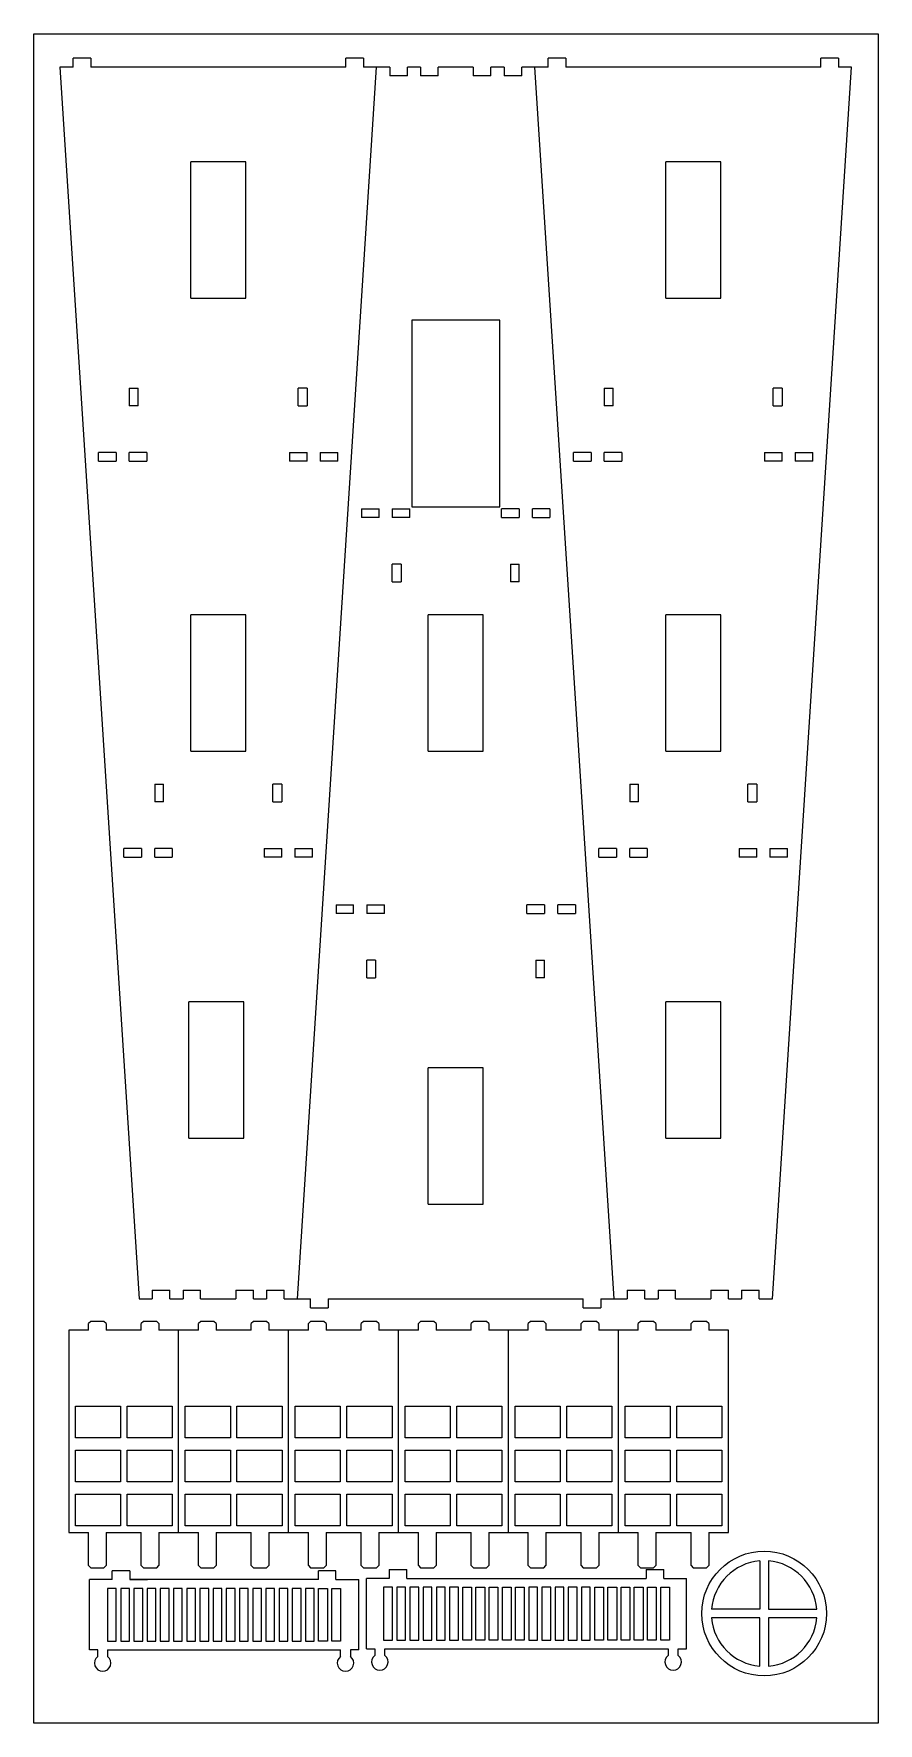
# Model space of a CAD drawing. Header units: inches. Extents: x -64.6 to -38.9, y -28.7 to 20.2.
# Drawn here: x -64.56 to -52.56, y -3.79 to 20.21 of the extents above; entities that cross this region are included whole.
import ezdxf

# ---------------------------------------------------------------- set-up
doc = ezdxf.new("R2010")
doc.units = ezdxf.units.IN
doc.header["$MEASUREMENT"] = 0
doc.linetypes.add('Continuous2', pattern=[0])
doc.layers.add('Cut', color=7, linetype='Continuous')

msp = doc.modelspace()

# ---------------------------------------------------------------- linework, layer by layer
at = {"color": 3, "linetype": 'Continuous2', "lineweight": -3, "true_color": 0x00ff00}
for p, q in [((-64.56, 20.214), (-52.56, 20.214)), ((-64.56, -3.786), (-64.56, 20.214)), ((-52.56, 20.214), (-52.56, -3.786)), ((-52.56, -3.786), (-64.56, -3.786))]:
    msp.add_line(p, q, dxfattribs=at)
for centre in [(-63.581, -2.932), (-60.13, -2.932), (-59.642, -2.917), (-55.474, -2.917)]:
    msp.add_arc(centre, 0.117, 126.8699, 53.1301)
at = {"layer": 'Cut', "color": 7, "linetype": 'Continuous2', "lineweight": -3, "true_color": 0xffffff}
for p, q in [((-64.189, 19.742), (-63.064, 2.242)), ((-64.001, 19.742), (-64.189, 19.742)), ((-64.001, 19.742), (-64.001, 19.867)), ((-63.751, 19.867), (-64.001, 19.867)), ((-63.751, 19.867), (-63.751, 19.742)), ((-60.126, 19.742), (-63.751, 19.742)), ((-60.814, 2.242), (-59.689, 19.742)), ((-60.126, 19.742), (-60.126, 19.867)), ((-59.876, 19.867), (-60.126, 19.867)), ((-59.876, 19.867), (-59.876, 19.742)), ((-59.689, 19.742), (-59.876, 19.742)), ((-59.501, 19.742), (-59.689, 19.742)), ((-59.501, 19.742), (-59.501, 19.617)), ((-59.251, 19.617), (-59.251, 19.742)), ((-59.064, 19.742), (-59.251, 19.742)), ((-59.064, 19.742), (-59.064, 19.617)), ((-58.814, 19.617), (-58.814, 19.742)), ((-58.314, 19.742), (-58.814, 19.742)), ((-58.314, 19.742), (-58.314, 19.617)), ((-58.064, 19.617), (-58.064, 19.742)), ((-57.876, 19.742), (-58.064, 19.742)), ((-57.876, 19.742), (-57.876, 19.617)), ((-57.626, 19.617), (-57.626, 19.742)), ((-57.439, 19.742), (-57.626, 19.742)), ((-57.251, 19.742), (-57.439, 19.742)), ((-56.314, 2.242), (-57.439, 19.742)), ((-57.251, 19.742), (-57.251, 19.867)), ((-57.001, 19.867), (-57.251, 19.867)), ((-57.001, 19.867), (-57.001, 19.742)), ((-53.376, 19.742), (-57.001, 19.742)), ((-54.064, 2.242), (-52.939, 19.742)), ((-53.376, 19.742), (-53.376, 19.867)), ((-53.126, 19.867), (-53.376, 19.867)), ((-53.126, 19.867), (-53.126, 19.742)), ((-52.939, 19.742), (-53.126, 19.742)), ((-59.251, 19.617), (-59.501, 19.617)), ((-58.814, 19.617), (-59.064, 19.617)), ((-58.064, 19.617), (-58.314, 19.617)), ((-57.626, 19.617), (-57.876, 19.617)), ((-61.548, 18.397), (-62.33, 18.397)), ((-62.33, 16.46), (-62.33, 18.397)), ((-61.548, 16.46), (-61.548, 18.397)), ((-54.798, 18.397), (-55.58, 18.397)), ((-55.58, 16.46), (-55.58, 18.397)), ((-54.798, 16.46), (-54.798, 18.397)), ((-62.33, 16.46), (-61.548, 16.46)), ((-55.58, 16.46), (-54.798, 16.46)), ((-57.939, 16.148), (-59.189, 16.148)), ((-59.189, 16.148), (-59.189, 13.492)), ((-57.939, 13.492), (-57.939, 16.148)), ((-63.202, 15.179), (-63.202, 14.929)), ((-63.202, 15.179), (-63.077, 15.179)), ((-63.077, 14.929), (-63.077, 15.179)), ((-60.676, 15.179), (-60.801, 15.179)), ((-60.801, 14.929), (-60.801, 15.179)), ((-60.676, 15.179), (-60.676, 14.929)), ((-56.452, 15.179), (-56.452, 14.929)), ((-56.452, 15.179), (-56.327, 15.179)), ((-56.327, 14.929), (-56.327, 15.179)), ((-53.926, 15.179), (-54.051, 15.179)), ((-54.051, 14.929), (-54.051, 15.179)), ((-53.926, 15.179), (-53.926, 14.929)), ((-63.077, 14.929), (-63.202, 14.929)), ((-60.801, 14.929), (-60.676, 14.929)), ((-56.327, 14.929), (-56.452, 14.929)), ((-54.051, 14.929), (-53.926, 14.929)), ((-63.64, 14.142), (-63.64, 14.267)), ((-63.39, 14.267), (-63.64, 14.267)), ((-63.39, 14.267), (-63.39, 14.142)), ((-63.202, 14.142), (-63.202, 14.267)), ((-62.952, 14.267), (-63.202, 14.267)), ((-62.952, 14.267), (-62.952, 14.142)), ((-60.926, 14.267), (-60.926, 14.142)), ((-60.926, 14.267), (-60.676, 14.267)), ((-60.676, 14.142), (-60.676, 14.267)), ((-60.488, 14.267), (-60.488, 14.142)), ((-60.488, 14.267), (-60.238, 14.267)), ((-60.238, 14.142), (-60.238, 14.267)), ((-56.89, 14.142), (-56.89, 14.267)), ((-56.64, 14.267), (-56.89, 14.267)), ((-56.64, 14.267), (-56.64, 14.142)), ((-56.452, 14.142), (-56.452, 14.267)), ((-56.202, 14.267), (-56.452, 14.267)), ((-56.202, 14.267), (-56.202, 14.142)), ((-54.176, 14.267), (-54.176, 14.142)), ((-54.176, 14.267), (-53.926, 14.267)), ((-53.926, 14.142), (-53.926, 14.267)), ((-53.738, 14.267), (-53.738, 14.142)), ((-53.738, 14.267), (-53.488, 14.267)), ((-53.488, 14.142), (-53.488, 14.267)), ((-63.64, 14.142), (-63.39, 14.142)), ((-63.202, 14.142), (-62.952, 14.142)), ((-60.676, 14.142), (-60.926, 14.142)), ((-60.238, 14.142), (-60.488, 14.142)), ((-56.89, 14.142), (-56.64, 14.142)), ((-56.452, 14.142), (-56.202, 14.142)), ((-53.926, 14.142), (-54.176, 14.142)), ((-53.488, 14.142), (-53.738, 14.142)), ((-59.903, 13.467), (-59.903, 13.342)), ((-59.903, 13.467), (-59.653, 13.467)), ((-59.653, 13.342), (-59.653, 13.467)), ((-59.466, 13.467), (-59.466, 13.342)), ((-59.466, 13.467), (-59.216, 13.467)), ((-59.216, 13.342), (-59.216, 13.467)), ((-59.189, 13.492), (-57.939, 13.492)), ((-57.912, 13.342), (-57.912, 13.467)), ((-57.662, 13.467), (-57.912, 13.467)), ((-57.662, 13.467), (-57.662, 13.342)), ((-57.475, 13.342), (-57.475, 13.467)), ((-57.225, 13.467), (-57.475, 13.467)), ((-57.225, 13.467), (-57.225, 13.342)), ((-59.653, 13.342), (-59.903, 13.342)), ((-59.216, 13.342), (-59.466, 13.342)), ((-57.912, 13.342), (-57.662, 13.342)), ((-57.475, 13.342), (-57.225, 13.342)), ((-59.341, 12.679), (-59.466, 12.679)), ((-59.466, 12.429), (-59.466, 12.679)), ((-59.341, 12.679), (-59.341, 12.429)), ((-57.787, 12.679), (-57.662, 12.679)), ((-57.787, 12.679), (-57.787, 12.429)), ((-57.662, 12.429), (-57.662, 12.679)), ((-59.466, 12.429), (-59.341, 12.429)), ((-57.662, 12.429), (-57.787, 12.429)), ((-61.548, 11.961), (-62.33, 11.961)), ((-62.33, 10.023), (-62.33, 11.961)), ((-61.548, 10.023), (-61.548, 11.961)), ((-58.173, 11.961), (-58.955, 11.961)), ((-58.955, 10.023), (-58.955, 11.961)), ((-58.173, 10.023), (-58.173, 11.961)), ((-54.798, 11.961), (-55.58, 11.961)), ((-55.58, 10.023), (-55.58, 11.961)), ((-54.798, 10.023), (-54.798, 11.961)), ((-62.33, 10.023), (-61.548, 10.023)), ((-58.955, 10.023), (-58.173, 10.023)), ((-55.58, 10.023), (-54.798, 10.023)), ((-62.841, 9.554), (-62.841, 9.304)), ((-62.841, 9.554), (-62.716, 9.554)), ((-62.716, 9.304), (-62.716, 9.554)), ((-61.037, 9.554), (-61.162, 9.554)), ((-61.162, 9.304), (-61.162, 9.554)), ((-61.037, 9.554), (-61.037, 9.304)), ((-56.091, 9.554), (-56.091, 9.304)), ((-56.091, 9.554), (-55.966, 9.554)), ((-55.966, 9.304), (-55.966, 9.554)), ((-54.287, 9.554), (-54.412, 9.554)), ((-54.412, 9.304), (-54.412, 9.554)), ((-54.287, 9.554), (-54.287, 9.304)), ((-62.716, 9.304), (-62.841, 9.304)), ((-61.162, 9.304), (-61.037, 9.304)), ((-55.966, 9.304), (-56.091, 9.304)), ((-54.412, 9.304), (-54.287, 9.304)), ((-63.278, 8.517), (-63.278, 8.642)), ((-63.028, 8.642), (-63.278, 8.642)), ((-63.028, 8.642), (-63.028, 8.517)), ((-62.841, 8.517), (-62.841, 8.642)), ((-62.591, 8.642), (-62.841, 8.642)), ((-62.591, 8.642), (-62.591, 8.517)), ((-61.287, 8.642), (-61.287, 8.517)), ((-61.287, 8.642), (-61.037, 8.642)), ((-61.037, 8.517), (-61.037, 8.642)), ((-60.85, 8.642), (-60.85, 8.517)), ((-60.85, 8.642), (-60.6, 8.642)), ((-60.6, 8.517), (-60.6, 8.642)), ((-56.528, 8.517), (-56.528, 8.642)), ((-56.278, 8.642), (-56.528, 8.642)), ((-56.278, 8.642), (-56.278, 8.517)), ((-56.091, 8.517), (-56.091, 8.642)), ((-55.841, 8.642), (-56.091, 8.642)), ((-55.841, 8.642), (-55.841, 8.517)), ((-54.537, 8.642), (-54.537, 8.517)), ((-54.537, 8.642), (-54.287, 8.642)), ((-54.287, 8.517), (-54.287, 8.642)), ((-54.1, 8.642), (-54.1, 8.517)), ((-54.1, 8.642), (-53.85, 8.642)), ((-53.85, 8.517), (-53.85, 8.642)), ((-63.278, 8.517), (-63.028, 8.517)), ((-62.841, 8.517), (-62.591, 8.517)), ((-61.037, 8.517), (-61.287, 8.517)), ((-60.6, 8.517), (-60.85, 8.517)), ((-56.528, 8.517), (-56.278, 8.517)), ((-56.091, 8.517), (-55.841, 8.517)), ((-54.287, 8.517), (-54.537, 8.517)), ((-53.85, 8.517), (-54.1, 8.517)), ((-60.265, 7.842), (-60.265, 7.717)), ((-60.265, 7.842), (-60.015, 7.842)), ((-60.015, 7.717), (-60.265, 7.717)), ((-60.015, 7.717), (-60.015, 7.842)), ((-59.827, 7.842), (-59.827, 7.717)), ((-59.827, 7.842), (-59.577, 7.842)), ((-59.577, 7.717), (-59.827, 7.717)), ((-59.577, 7.717), (-59.577, 7.842)), ((-57.551, 7.717), (-57.551, 7.842)), ((-57.301, 7.842), (-57.551, 7.842)), ((-57.551, 7.717), (-57.301, 7.717)), ((-57.301, 7.842), (-57.301, 7.717)), ((-57.113, 7.717), (-57.113, 7.842)), ((-56.863, 7.842), (-57.113, 7.842)), ((-57.113, 7.717), (-56.863, 7.717)), ((-56.863, 7.842), (-56.863, 7.717)), ((-59.702, 7.054), (-59.827, 7.054)), ((-59.827, 6.804), (-59.827, 7.054)), ((-59.702, 7.054), (-59.702, 6.804)), ((-57.426, 7.054), (-57.301, 7.054)), ((-57.426, 7.054), (-57.426, 6.804)), ((-57.301, 6.804), (-57.301, 7.054)), ((-59.827, 6.804), (-59.702, 6.804)), ((-57.301, 6.804), (-57.426, 6.804)), ((-61.575, 6.461), (-62.356, 6.461)), ((-62.356, 4.523), (-62.356, 6.461)), ((-61.575, 4.523), (-61.575, 6.461)), ((-54.798, 6.461), (-55.58, 6.461)), ((-55.58, 4.523), (-55.58, 6.461)), ((-54.798, 4.523), (-54.798, 6.461)), ((-58.173, 5.524), (-58.955, 5.524)), ((-58.955, 3.586), (-58.955, 5.524)), ((-58.173, 3.586), (-58.173, 5.524)), ((-62.356, 4.523), (-61.575, 4.523)), ((-55.58, 4.523), (-54.798, 4.523)), ((-58.955, 3.586), (-58.173, 3.586)), ((-63.064, 2.242), (-62.876, 2.242)), ((-62.876, 2.367), (-62.876, 2.242)), ((-62.876, 2.367), (-62.626, 2.367)), ((-62.626, 2.242), (-62.626, 2.367)), ((-62.626, 2.242), (-62.439, 2.242)), ((-62.439, 2.367), (-62.439, 2.242)), ((-62.439, 2.367), (-62.189, 2.367)), ((-62.189, 2.242), (-62.189, 2.367)), ((-62.189, 2.242), (-61.689, 2.242)), ((-61.689, 2.367), (-61.689, 2.242)), ((-61.689, 2.367), (-61.439, 2.367)), ((-61.439, 2.242), (-61.439, 2.367)), ((-61.439, 2.242), (-61.251, 2.242)), ((-61.251, 2.367), (-61.251, 2.242)), ((-61.251, 2.367), (-61.001, 2.367)), ((-61.001, 2.242), (-61.001, 2.367)), ((-61.001, 2.242), (-60.814, 2.242)), ((-60.814, 2.242), (-60.626, 2.242)), ((-60.626, 2.117), (-60.626, 2.242)), ((-60.376, 2.242), (-56.751, 2.242)), ((-60.376, 2.242), (-60.376, 2.117)), ((-56.751, 2.117), (-56.751, 2.242)), ((-56.501, 2.242), (-56.314, 2.242)), ((-56.501, 2.242), (-56.501, 2.117)), ((-56.314, 2.242), (-56.126, 2.242)), ((-56.126, 2.367), (-56.126, 2.242)), ((-56.126, 2.367), (-55.876, 2.367)), ((-55.876, 2.242), (-55.876, 2.367)), ((-55.876, 2.242), (-55.689, 2.242)), ((-55.689, 2.367), (-55.689, 2.242)), ((-55.689, 2.367), (-55.439, 2.367)), ((-55.439, 2.242), (-55.439, 2.367)), ((-55.439, 2.242), (-54.939, 2.242)), ((-54.939, 2.367), (-54.939, 2.242)), ((-54.939, 2.367), (-54.689, 2.367)), ((-54.689, 2.242), (-54.689, 2.367)), ((-54.689, 2.242), (-54.501, 2.242)), ((-54.501, 2.367), (-54.501, 2.242)), ((-54.501, 2.367), (-54.251, 2.367)), ((-54.251, 2.242), (-54.251, 2.367)), ((-54.251, 2.242), (-54.064, 2.242)), ((-63.751, 1.922), (-63.782, 1.891)), ((-63.563, 1.922), (-63.751, 1.922)), ((-63.532, 1.891), (-63.563, 1.922)), ((-63.001, 1.922), (-63.032, 1.891)), ((-62.813, 1.922), (-63.001, 1.922)), ((-62.782, 1.891), (-62.813, 1.922)), ((-62.188, 1.922), (-62.219, 1.891)), ((-62.001, 1.922), (-62.188, 1.922)), ((-61.969, 1.891), (-62.001, 1.922)), ((-61.438, 1.922), (-61.469, 1.891)), ((-61.251, 1.922), (-61.438, 1.922)), ((-61.219, 1.891), (-61.251, 1.922)), ((-60.626, 1.922), (-60.657, 1.891)), ((-60.626, 2.117), (-60.376, 2.117)), ((-60.438, 1.922), (-60.626, 1.922)), ((-60.407, 1.891), (-60.438, 1.922)), ((-59.876, 1.922), (-59.907, 1.891)), ((-59.688, 1.922), (-59.876, 1.922)), ((-59.657, 1.891), (-59.688, 1.922)), ((-59.063, 1.922), (-59.094, 1.891)), ((-58.876, 1.922), (-59.063, 1.922)), ((-58.844, 1.891), (-58.876, 1.922)), ((-58.313, 1.922), (-58.344, 1.891)), ((-58.126, 1.922), (-58.313, 1.922)), ((-58.094, 1.891), (-58.126, 1.922)), ((-57.501, 1.922), (-57.532, 1.891)), ((-57.313, 1.922), (-57.501, 1.922)), ((-57.282, 1.891), (-57.313, 1.922)), ((-56.751, 1.922), (-56.782, 1.891)), ((-56.751, 2.117), (-56.501, 2.117)), ((-56.563, 1.922), (-56.751, 1.922)), ((-56.532, 1.891), (-56.563, 1.922)), ((-55.938, 1.922), (-55.969, 1.891)), ((-55.751, 1.922), (-55.938, 1.922)), ((-55.719, 1.891), (-55.751, 1.922)), ((-55.188, 1.922), (-55.219, 1.891)), ((-55.001, 1.922), (-55.188, 1.922)), ((-54.969, 1.891), (-55.001, 1.922)), ((-64.063, 1.797), (-64.063, -1.078)), ((-63.782, 1.797), (-64.063, 1.797)), ((-63.782, 1.797), (-63.782, 1.891)), ((-63.532, 1.891), (-63.532, 1.797)), ((-63.032, 1.797), (-63.532, 1.797)), ((-63.032, 1.797), (-63.032, 1.891)), ((-62.782, 1.891), (-62.782, 1.797)), ((-62.501, 1.797), (-62.782, 1.797)), ((-62.219, 1.797), (-62.501, 1.797)), ((-62.501, -1.078), (-62.501, 1.797)), ((-62.219, 1.797), (-62.219, 1.891)), ((-61.969, 1.891), (-61.969, 1.797)), ((-61.469, 1.797), (-61.969, 1.797)), ((-61.469, 1.797), (-61.469, 1.891)), ((-61.219, 1.891), (-61.219, 1.797)), ((-60.938, 1.797), (-61.219, 1.797)), ((-60.938, -1.078), (-60.938, 1.797)), ((-60.657, 1.797), (-60.938, 1.797)), ((-60.657, 1.797), (-60.657, 1.891)), ((-60.407, 1.891), (-60.407, 1.797)), ((-59.907, 1.797), (-60.407, 1.797)), ((-59.907, 1.797), (-59.907, 1.891)), ((-59.657, 1.891), (-59.657, 1.797)), ((-59.376, 1.797), (-59.657, 1.797)), ((-59.376, -1.078), (-59.376, 1.797)), ((-59.094, 1.797), (-59.376, 1.797)), ((-59.094, 1.797), (-59.094, 1.891)), ((-58.844, 1.891), (-58.844, 1.797)), ((-58.344, 1.797), (-58.844, 1.797)), ((-58.344, 1.797), (-58.344, 1.891)), ((-58.094, 1.891), (-58.094, 1.797)), ((-57.813, 1.797), (-58.094, 1.797)), ((-57.813, -1.078), (-57.813, 1.797)), ((-57.532, 1.797), (-57.813, 1.797)), ((-57.532, 1.797), (-57.532, 1.891)), ((-57.282, 1.891), (-57.282, 1.797)), ((-56.782, 1.797), (-57.282, 1.797)), ((-56.782, 1.797), (-56.782, 1.891)), ((-56.532, 1.891), (-56.532, 1.797)), ((-56.251, 1.797), (-56.532, 1.797)), ((-56.251, -1.078), (-56.251, 1.797)), ((-55.969, 1.797), (-56.251, 1.797)), ((-55.969, 1.797), (-55.969, 1.891)), ((-55.719, 1.891), (-55.719, 1.797)), ((-55.219, 1.797), (-55.719, 1.797)), ((-55.219, 1.797), (-55.219, 1.891)), ((-54.969, 1.891), (-54.969, 1.797)), ((-54.688, 1.797), (-54.969, 1.797)), ((-54.688, -1.078), (-54.688, 1.797)), ((-63.969, 0.719), (-63.329, 0.719)), ((-63.969, 0.266), (-63.969, 0.719)), ((-63.329, 0.719), (-63.329, 0.266)), ((-63.235, 0.719), (-62.594, 0.719)), ((-63.235, 0.266), (-63.235, 0.719)), ((-62.594, 0.719), (-62.594, 0.266)), ((-62.407, 0.719), (-61.766, 0.719)), ((-62.407, 0.266), (-62.407, 0.719)), ((-61.766, 0.719), (-61.766, 0.266)), ((-61.672, 0.719), (-61.032, 0.719)), ((-61.672, 0.266), (-61.672, 0.719)), ((-61.032, 0.719), (-61.032, 0.266)), ((-60.844, 0.719), (-60.204, 0.719)), ((-60.844, 0.266), (-60.844, 0.719)), ((-60.204, 0.719), (-60.204, 0.266)), ((-60.11, 0.719), (-59.469, 0.719)), ((-60.11, 0.266), (-60.11, 0.719)), ((-59.469, 0.719), (-59.469, 0.266)), ((-59.282, 0.719), (-58.641, 0.719)), ((-59.282, 0.266), (-59.282, 0.719)), ((-58.641, 0.719), (-58.641, 0.266)), ((-58.547, 0.719), (-57.907, 0.719)), ((-58.547, 0.266), (-58.547, 0.719)), ((-57.907, 0.719), (-57.907, 0.266)), ((-57.719, 0.719), (-57.079, 0.719)), ((-57.719, 0.266), (-57.719, 0.719)), ((-57.079, 0.719), (-57.079, 0.266)), ((-56.985, 0.719), (-56.344, 0.719)), ((-56.985, 0.266), (-56.985, 0.719)), ((-56.344, 0.719), (-56.344, 0.266)), ((-56.157, 0.719), (-55.516, 0.719)), ((-56.157, 0.266), (-56.157, 0.719)), ((-55.516, 0.719), (-55.516, 0.266)), ((-55.422, 0.719), (-54.782, 0.719)), ((-55.422, 0.266), (-55.422, 0.719)), ((-54.782, 0.719), (-54.782, 0.266)), ((-63.329, 0.266), (-63.969, 0.266)), ((-62.594, 0.266), (-63.235, 0.266)), ((-61.766, 0.266), (-62.407, 0.266)), ((-61.032, 0.266), (-61.672, 0.266)), ((-60.204, 0.266), (-60.844, 0.266)), ((-59.469, 0.266), (-60.11, 0.266)), ((-58.641, 0.266), (-59.282, 0.266)), ((-57.907, 0.266), (-58.547, 0.266)), ((-57.079, 0.266), (-57.719, 0.266)), ((-56.344, 0.266), (-56.985, 0.266)), ((-55.516, 0.266), (-56.157, 0.266)), ((-54.782, 0.266), (-55.422, 0.266)), ((-63.969, 0.094), (-63.329, 0.094)), ((-63.969, -0.359), (-63.969, 0.094)), ((-63.329, 0.094), (-63.329, -0.359)), ((-63.235, 0.094), (-62.594, 0.094)), ((-63.235, -0.359), (-63.235, 0.094)), ((-62.594, 0.094), (-62.594, -0.359)), ((-62.407, 0.094), (-61.766, 0.094)), ((-62.407, -0.359), (-62.407, 0.094)), ((-61.766, 0.094), (-61.766, -0.359)), ((-61.672, 0.094), (-61.032, 0.094)), ((-61.672, -0.359), (-61.672, 0.094)), ((-61.032, 0.094), (-61.032, -0.359)), ((-60.844, 0.094), (-60.204, 0.094)), ((-60.844, -0.359), (-60.844, 0.094)), ((-60.204, 0.094), (-60.204, -0.359)), ((-60.11, 0.094), (-59.469, 0.094)), ((-60.11, -0.359), (-60.11, 0.094)), ((-59.469, 0.094), (-59.469, -0.359)), ((-59.282, 0.094), (-58.641, 0.094)), ((-59.282, -0.359), (-59.282, 0.094)), ((-58.641, 0.094), (-58.641, -0.359)), ((-58.547, 0.094), (-57.907, 0.094)), ((-58.547, -0.359), (-58.547, 0.094)), ((-57.907, 0.094), (-57.907, -0.359)), ((-57.719, 0.094), (-57.079, 0.094)), ((-57.719, -0.359), (-57.719, 0.094)), ((-57.079, 0.094), (-57.079, -0.359)), ((-56.985, 0.094), (-56.344, 0.094)), ((-56.985, -0.359), (-56.985, 0.094)), ((-56.344, 0.094), (-56.344, -0.359)), ((-56.157, 0.094), (-55.516, 0.094)), ((-56.157, -0.359), (-56.157, 0.094)), ((-55.516, 0.094), (-55.516, -0.359)), ((-55.422, 0.094), (-54.782, 0.094)), ((-55.422, -0.359), (-55.422, 0.094)), ((-54.782, 0.094), (-54.782, -0.359)), ((-63.329, -0.359), (-63.969, -0.359)), ((-62.594, -0.359), (-63.235, -0.359)), ((-61.766, -0.359), (-62.407, -0.359)), ((-61.032, -0.359), (-61.672, -0.359)), ((-60.204, -0.359), (-60.844, -0.359)), ((-59.469, -0.359), (-60.11, -0.359)), ((-58.641, -0.359), (-59.282, -0.359)), ((-57.907, -0.359), (-58.547, -0.359)), ((-57.079, -0.359), (-57.719, -0.359)), ((-56.344, -0.359), (-56.985, -0.359)), ((-55.516, -0.359), (-56.157, -0.359)), ((-54.782, -0.359), (-55.422, -0.359)), ((-63.969, -0.531), (-63.329, -0.531)), ((-63.969, -0.984), (-63.969, -0.531)), ((-63.329, -0.531), (-63.329, -0.984)), ((-63.235, -0.531), (-62.594, -0.531)), ((-63.235, -0.984), (-63.235, -0.531)), ((-62.594, -0.531), (-62.594, -0.984)), ((-62.407, -0.531), (-61.766, -0.531)), ((-62.407, -0.984), (-62.407, -0.531)), ((-61.766, -0.531), (-61.766, -0.984)), ((-61.672, -0.531), (-61.032, -0.531)), ((-61.672, -0.984), (-61.672, -0.531)), ((-61.032, -0.531), (-61.032, -0.984)), ((-60.844, -0.531), (-60.204, -0.531)), ((-60.844, -0.984), (-60.844, -0.531)), ((-60.204, -0.531), (-60.204, -0.984)), ((-60.11, -0.531), (-59.469, -0.531)), ((-60.11, -0.984), (-60.11, -0.531)), ((-59.469, -0.531), (-59.469, -0.984)), ((-59.282, -0.531), (-58.641, -0.531)), ((-59.282, -0.984), (-59.282, -0.531)), ((-58.641, -0.531), (-58.641, -0.984)), ((-58.547, -0.531), (-57.907, -0.531)), ((-58.547, -0.984), (-58.547, -0.531)), ((-57.907, -0.531), (-57.907, -0.984)), ((-57.719, -0.531), (-57.079, -0.531)), ((-57.719, -0.984), (-57.719, -0.531)), ((-57.079, -0.531), (-57.079, -0.984)), ((-56.985, -0.531), (-56.344, -0.531)), ((-56.985, -0.984), (-56.985, -0.531)), ((-56.344, -0.531), (-56.344, -0.984)), ((-56.157, -0.531), (-55.516, -0.531)), ((-56.157, -0.984), (-56.157, -0.531)), ((-55.516, -0.531), (-55.516, -0.984)), ((-55.422, -0.531), (-54.782, -0.531)), ((-55.422, -0.984), (-55.422, -0.531)), ((-54.782, -0.531), (-54.782, -0.984)), ((-64.063, -1.078), (-63.782, -1.078)), ((-63.329, -0.984), (-63.969, -0.984)), ((-63.782, -1.547), (-63.782, -1.078)), ((-63.532, -1.078), (-63.032, -1.078)), ((-63.532, -1.078), (-63.532, -1.547)), ((-62.594, -0.984), (-63.235, -0.984)), ((-63.032, -1.547), (-63.032, -1.078)), ((-62.782, -1.078), (-62.501, -1.078)), ((-62.782, -1.078), (-62.782, -1.547)), ((-62.501, -1.078), (-62.219, -1.078)), ((-61.766, -0.984), (-62.407, -0.984)), ((-62.219, -1.547), (-62.219, -1.078)), ((-61.969, -1.078), (-61.469, -1.078)), ((-61.969, -1.078), (-61.969, -1.547)), ((-61.032, -0.984), (-61.672, -0.984)), ((-61.469, -1.547), (-61.469, -1.078)), ((-61.219, -1.078), (-60.938, -1.078)), ((-61.219, -1.078), (-61.219, -1.547)), ((-60.938, -1.078), (-60.657, -1.078)), ((-60.204, -0.984), (-60.844, -0.984)), ((-60.657, -1.547), (-60.657, -1.078)), ((-60.407, -1.078), (-59.907, -1.078)), ((-60.407, -1.078), (-60.407, -1.547)), ((-59.469, -0.984), (-60.11, -0.984)), ((-59.907, -1.547), (-59.907, -1.078)), ((-59.657, -1.078), (-59.376, -1.078)), ((-59.657, -1.078), (-59.657, -1.547)), ((-59.376, -1.078), (-59.094, -1.078)), ((-58.641, -0.984), (-59.282, -0.984)), ((-59.094, -1.547), (-59.094, -1.078)), ((-58.844, -1.078), (-58.344, -1.078)), ((-58.844, -1.078), (-58.844, -1.547)), ((-57.907, -0.984), (-58.547, -0.984)), ((-58.344, -1.547), (-58.344, -1.078)), ((-58.094, -1.078), (-57.813, -1.078)), ((-58.094, -1.078), (-58.094, -1.547)), ((-57.813, -1.078), (-57.532, -1.078)), ((-57.079, -0.984), (-57.719, -0.984)), ((-57.532, -1.547), (-57.532, -1.078)), ((-57.282, -1.078), (-56.782, -1.078)), ((-57.282, -1.078), (-57.282, -1.547)), ((-56.344, -0.984), (-56.985, -0.984)), ((-56.782, -1.547), (-56.782, -1.078)), ((-56.532, -1.078), (-56.251, -1.078)), ((-56.532, -1.078), (-56.532, -1.547)), ((-56.251, -1.078), (-55.969, -1.078)), ((-55.516, -0.984), (-56.157, -0.984)), ((-55.969, -1.547), (-55.969, -1.078)), ((-55.719, -1.078), (-55.219, -1.078)), ((-55.719, -1.078), (-55.719, -1.547)), ((-54.782, -0.984), (-55.422, -0.984)), ((-55.219, -1.547), (-55.219, -1.078)), ((-54.969, -1.078), (-54.688, -1.078)), ((-54.969, -1.078), (-54.969, -1.547)), ((-63.782, -1.547), (-63.751, -1.578)), ((-63.751, -1.578), (-63.563, -1.578)), ((-63.563, -1.578), (-63.532, -1.547)), ((-63.445, -1.745), (-63.445, -1.62)), ((-63.195, -1.62), (-63.445, -1.62)), ((-63.195, -1.62), (-63.195, -1.745)), ((-63.032, -1.547), (-63.001, -1.578)), ((-63.001, -1.578), (-62.813, -1.578)), ((-62.813, -1.578), (-62.782, -1.547)), ((-62.219, -1.547), (-62.188, -1.578)), ((-62.188, -1.578), (-62.001, -1.578)), ((-62.001, -1.578), (-61.969, -1.547)), ((-61.469, -1.547), (-61.438, -1.578)), ((-61.438, -1.578), (-61.251, -1.578)), ((-61.251, -1.578), (-61.219, -1.547)), ((-60.657, -1.547), (-60.626, -1.578)), ((-60.626, -1.578), (-60.438, -1.578)), ((-60.266, -1.62), (-60.516, -1.62)), ((-60.516, -1.745), (-60.516, -1.62)), ((-60.438, -1.578), (-60.407, -1.547)), ((-60.266, -1.745), (-60.266, -1.62)), ((-59.907, -1.547), (-59.876, -1.578)), ((-59.876, -1.578), (-59.688, -1.578)), ((-59.688, -1.578), (-59.657, -1.547)), ((-59.509, -1.604), (-59.509, -1.729)), ((-59.509, -1.604), (-59.259, -1.604)), ((-59.259, -1.729), (-59.259, -1.604)), ((-59.094, -1.547), (-59.063, -1.578)), ((-59.063, -1.578), (-58.876, -1.578)), ((-58.876, -1.578), (-58.844, -1.547)), ((-58.344, -1.547), (-58.313, -1.578)), ((-58.313, -1.578), (-58.126, -1.578)), ((-58.126, -1.578), (-58.094, -1.547)), ((-57.532, -1.547), (-57.501, -1.578)), ((-57.501, -1.578), (-57.313, -1.578)), ((-57.313, -1.578), (-57.282, -1.547)), ((-56.782, -1.547), (-56.751, -1.578)), ((-56.751, -1.578), (-56.563, -1.578)), ((-56.563, -1.578), (-56.532, -1.547)), ((-55.969, -1.547), (-55.938, -1.578)), ((-55.938, -1.578), (-55.751, -1.578)), ((-55.857, -1.604), (-55.857, -1.729)), ((-55.857, -1.604), (-55.607, -1.604)), ((-55.751, -1.578), (-55.719, -1.547)), ((-55.607, -1.729), (-55.607, -1.604)), ((-55.219, -1.547), (-55.188, -1.578)), ((-55.188, -1.578), (-55.001, -1.578)), ((-55.001, -1.578), (-54.969, -1.547)), ((-63.445, -1.745), (-63.769, -1.745)), ((-63.769, -2.745), (-63.769, -1.745)), ((-63.387, -1.87), (-63.512, -1.87)), ((-63.512, -1.87), (-63.512, -2.62)), ((-63.387, -2.62), (-63.387, -1.87)), ((-63.199, -1.87), (-63.324, -1.87)), ((-63.324, -1.87), (-63.324, -2.62)), ((-63.199, -2.62), (-63.199, -1.87)), ((-63.195, -1.745), (-62.945, -1.745)), ((-60.516, -1.745), (-63.195, -1.745)), ((-63.012, -1.87), (-63.137, -1.87)), ((-63.137, -1.87), (-63.137, -2.62)), ((-63.012, -2.62), (-63.012, -1.87)), ((-62.824, -1.87), (-62.949, -1.87)), ((-62.949, -1.87), (-62.949, -2.62)), ((-62.824, -2.62), (-62.824, -1.87)), ((-62.637, -1.87), (-62.762, -1.87)), ((-62.762, -1.87), (-62.762, -2.62)), ((-62.637, -2.62), (-62.637, -1.87)), ((-62.449, -1.87), (-62.574, -1.87)), ((-62.574, -1.87), (-62.574, -2.62)), ((-62.449, -2.62), (-62.449, -1.87)), ((-62.262, -1.87), (-62.387, -1.87)), ((-62.387, -1.87), (-62.387, -2.62)), ((-62.262, -2.62), (-62.262, -1.87)), ((-62.074, -1.87), (-62.199, -1.87)), ((-62.199, -1.87), (-62.199, -2.62)), ((-62.074, -2.62), (-62.074, -1.87)), ((-61.887, -1.87), (-62.012, -1.87)), ((-62.012, -1.87), (-62.012, -2.62)), ((-61.887, -2.62), (-61.887, -1.87)), ((-61.699, -1.87), (-61.824, -1.87)), ((-61.824, -1.87), (-61.824, -2.62)), ((-61.699, -2.62), (-61.699, -1.87)), ((-61.637, -1.87), (-61.637, -2.62)), ((-61.512, -1.87), (-61.637, -1.87)), ((-61.512, -2.62), (-61.512, -1.87)), ((-61.449, -1.87), (-61.449, -2.62)), ((-61.324, -1.87), (-61.449, -1.87)), ((-61.324, -2.62), (-61.324, -1.87)), ((-61.137, -1.87), (-61.262, -1.87)), ((-61.262, -1.87), (-61.262, -2.62)), ((-61.137, -2.62), (-61.137, -1.87)), ((-61.074, -1.87), (-61.074, -2.62)), ((-60.949, -1.87), (-61.074, -1.87)), ((-60.949, -2.62), (-60.949, -1.87)), ((-60.887, -1.87), (-60.887, -2.62)), ((-60.762, -1.87), (-60.887, -1.87)), ((-60.762, -2.62), (-60.762, -1.87)), ((-60.574, -1.87), (-60.699, -1.87)), ((-60.699, -1.87), (-60.699, -2.62)), ((-60.574, -2.62), (-60.574, -1.87)), ((-60.512, -1.87), (-60.387, -1.87)), ((-60.512, -2.62), (-60.512, -1.87)), ((-60.387, -1.87), (-60.387, -2.62)), ((-60.324, -1.87), (-60.199, -1.87)), ((-60.324, -2.62), (-60.324, -1.87)), ((-60.266, -1.745), (-59.941, -1.745)), ((-60.199, -1.87), (-60.199, -2.62)), ((-59.941, -2.745), (-59.941, -1.745)), ((-59.509, -1.729), (-59.83, -1.729)), ((-59.83, -2.729), (-59.83, -1.729)), ((-59.589, -1.854), (-59.589, -2.604)), ((-59.464, -1.854), (-59.589, -1.854)), ((-59.464, -2.604), (-59.464, -1.854)), ((-59.401, -1.854), (-59.401, -2.604)), ((-59.276, -1.854), (-59.401, -1.854)), ((-59.276, -2.604), (-59.276, -1.854)), ((-59.259, -1.729), (-55.857, -1.729)), ((-59.214, -1.854), (-59.214, -2.604)), ((-59.089, -1.854), (-59.214, -1.854)), ((-59.089, -2.604), (-59.089, -1.854)), ((-59.026, -1.854), (-59.026, -2.604)), ((-58.901, -1.854), (-59.026, -1.854)), ((-58.901, -2.604), (-58.901, -1.854)), ((-58.839, -1.854), (-58.839, -2.604)), ((-58.714, -1.854), (-58.839, -1.854)), ((-58.714, -2.604), (-58.714, -1.854)), ((-58.651, -1.854), (-58.651, -2.604)), ((-58.526, -1.854), (-58.651, -1.854)), ((-58.526, -2.604), (-58.526, -1.854)), ((-58.464, -1.854), (-58.339, -1.854)), ((-58.464, -2.604), (-58.464, -1.854)), ((-58.339, -1.854), (-58.339, -2.604)), ((-58.276, -1.854), (-58.151, -1.854)), ((-58.276, -2.604), (-58.276, -1.854)), ((-58.151, -1.854), (-58.151, -2.604)), ((-58.089, -1.854), (-57.964, -1.854)), ((-58.089, -2.604), (-58.089, -1.854)), ((-57.964, -1.854), (-57.964, -2.604)), ((-57.901, -1.854), (-57.776, -1.854)), ((-57.901, -2.604), (-57.901, -1.854)), ((-57.776, -1.854), (-57.776, -2.604)), ((-57.714, -1.854), (-57.589, -1.854)), ((-57.714, -2.604), (-57.714, -1.854)), ((-57.589, -1.854), (-57.589, -2.604)), ((-57.526, -1.854), (-57.526, -2.604)), ((-57.401, -1.854), (-57.526, -1.854)), ((-57.401, -2.604), (-57.401, -1.854)), ((-57.214, -1.854), (-57.339, -1.854)), ((-57.339, -1.854), (-57.339, -2.604)), ((-57.214, -2.604), (-57.214, -1.854)), ((-57.151, -1.854), (-57.151, -2.604)), ((-57.026, -1.854), (-57.151, -1.854)), ((-57.026, -2.604), (-57.026, -1.854)), ((-56.964, -1.854), (-56.964, -2.604)), ((-56.839, -1.854), (-56.964, -1.854)), ((-56.839, -2.604), (-56.839, -1.854)), ((-56.776, -1.854), (-56.776, -2.604)), ((-56.651, -1.854), (-56.776, -1.854)), ((-56.651, -2.604), (-56.651, -1.854)), ((-56.589, -1.854), (-56.464, -1.854)), ((-56.589, -2.604), (-56.589, -1.854)), ((-56.464, -1.854), (-56.464, -2.604)), ((-56.401, -1.854), (-56.276, -1.854)), ((-56.401, -2.604), (-56.401, -1.854)), ((-56.276, -1.854), (-56.276, -2.604)), ((-56.214, -1.854), (-56.089, -1.854)), ((-56.214, -2.604), (-56.214, -1.854)), ((-56.107, -1.729), (-55.857, -1.729)), ((-56.089, -1.854), (-56.089, -2.604)), ((-56.026, -1.854), (-55.901, -1.854)), ((-56.026, -2.604), (-56.026, -1.854)), ((-55.901, -1.854), (-55.901, -2.604)), ((-55.839, -1.854), (-55.714, -1.854)), ((-55.839, -2.604), (-55.839, -1.854)), ((-55.714, -1.854), (-55.714, -2.604)), ((-55.651, -1.854), (-55.526, -1.854)), ((-55.651, -2.604), (-55.651, -1.854)), ((-55.607, -1.729), (-55.285, -1.729)), ((-55.526, -1.854), (-55.526, -2.604)), ((-55.285, -2.729), (-55.285, -1.729)), ((-63.512, -2.62), (-63.387, -2.62)), ((-63.324, -2.62), (-63.199, -2.62)), ((-63.137, -2.62), (-63.012, -2.62)), ((-62.949, -2.62), (-62.824, -2.62)), ((-62.762, -2.62), (-62.637, -2.62)), ((-62.574, -2.62), (-62.449, -2.62)), ((-62.387, -2.62), (-62.262, -2.62)), ((-62.199, -2.62), (-62.074, -2.62)), ((-62.012, -2.62), (-61.887, -2.62)), ((-61.824, -2.62), (-61.699, -2.62)), ((-61.637, -2.62), (-61.512, -2.62)), ((-61.449, -2.62), (-61.324, -2.62)), ((-61.262, -2.62), (-61.137, -2.62)), ((-61.074, -2.62), (-60.949, -2.62)), ((-60.887, -2.62), (-60.762, -2.62)), ((-60.699, -2.62), (-60.574, -2.62)), ((-60.387, -2.62), (-60.512, -2.62)), ((-60.199, -2.62), (-60.324, -2.62)), ((-59.589, -2.604), (-59.464, -2.604)), ((-59.401, -2.604), (-59.276, -2.604)), ((-59.214, -2.604), (-59.089, -2.604)), ((-59.026, -2.604), (-58.901, -2.604)), ((-58.839, -2.604), (-58.714, -2.604)), ((-58.651, -2.604), (-58.526, -2.604)), ((-58.339, -2.604), (-58.464, -2.604)), ((-58.151, -2.604), (-58.276, -2.604)), ((-57.964, -2.604), (-58.089, -2.604)), ((-57.776, -2.604), (-57.901, -2.604)), ((-57.589, -2.604), (-57.714, -2.604)), ((-57.526, -2.604), (-57.401, -2.604)), ((-57.339, -2.604), (-57.214, -2.604)), ((-57.151, -2.604), (-57.026, -2.604)), ((-56.964, -2.604), (-56.839, -2.604)), ((-56.776, -2.604), (-56.651, -2.604)), ((-56.464, -2.604), (-56.589, -2.604)), ((-56.276, -2.604), (-56.401, -2.604)), ((-56.089, -2.604), (-56.214, -2.604)), ((-55.901, -2.604), (-56.026, -2.604)), ((-55.714, -2.604), (-55.839, -2.604)), ((-55.526, -2.604), (-55.651, -2.604)), ((-63.651, -2.745), (-63.769, -2.745)), ((-63.651, -2.838), (-63.651, -2.745)), ((-63.511, -2.745), (-60.2, -2.745)), ((-63.511, -2.745), (-63.511, -2.838)), ((-60.2, -2.838), (-60.2, -2.745)), ((-60.059, -2.745), (-60.059, -2.838)), ((-59.941, -2.745), (-60.059, -2.745)), ((-59.83, -2.729), (-59.712, -2.729)), ((-59.712, -2.729), (-59.712, -2.823)), ((-59.571, -2.823), (-59.571, -2.729)), ((-59.571, -2.729), (-55.544, -2.729)), ((-55.544, -2.729), (-55.544, -2.823)), ((-55.544, -2.729), (-55.544, -2.823)), ((-55.403, -2.729), (-55.285, -2.729)), ((-55.403, -2.823), (-55.403, -2.729))]:
    msp.add_line(p, q, dxfattribs=at)
at = {"layer": 'Cut', "linetype": 'Continuous2', "lineweight": -3}
for p, q in [((-54.244, -1.481), (-54.244, -2.166)), ((-54.119, -1.481), (-54.119, -2.166)), ((-54.244, -2.166), (-54.929, -2.166)), ((-54.244, -2.291), (-54.929, -2.291)), ((-54.244, -2.976), (-54.244, -2.291)), ((-54.119, -2.166), (-53.434, -2.166)), ((-54.119, -2.291), (-54.119, -2.976)), ((-53.434, -2.291), (-54.119, -2.291))]:
    msp.add_line(p, q, dxfattribs=at)
at = {"layer": 'Cut'}
msp.add_circle((-54.181, -2.228), 0.886, dxfattribs=at)
at = {"layer": 'Cut', "linetype": 'Continuous2', "lineweight": -3}
for start, end in [(94.7802, 175.2198), (4.7802, 85.2198), (184.7802, 265.2198), (274.7802, 355.2198)]:
    msp.add_arc((-54.181, -2.228), 0.75, start, end, dxfattribs=at)

doc.saveas('drawing.dxf')
